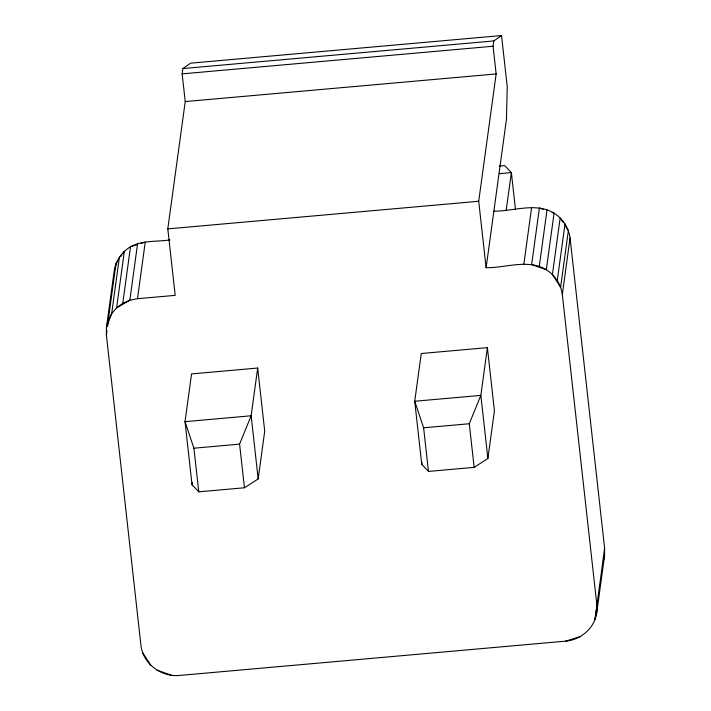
<?xml version="1.0" encoding="UTF-8"?>
<svg xmlns="http://www.w3.org/2000/svg" width="711" height="711" viewBox="0 0 711 711"><rect width="100%" height="100%" fill="white"/><g stroke="black" fill="none" stroke-linecap="round" stroke-linejoin="round"><path stroke-width="1.07" d="M493.861 211.158C513.618 211.354 535.712 202.111 554.073 213.14C562.694 218.65 568.773 227.769 570.071 237.963L604.608 548.217L604.563 555.691L596.813 612.278C594.876 627.76 581.091 639.864 565.76 641.135L179.43 675.45C161.299 677.263 142.929 663.727 140.929 645.304L106.392 335.041L106.437 327.567L114.187 270.989C115.609 260.91 121.803 251.952 130.513 246.761C142.556 240.131 156.864 241.864 170.018 239.927M596.813 612.278L596.858 604.803L562.321 294.55C561.015 284.356 554.936 275.237 546.324 269.718C527.962 258.697 505.868 267.94 486.111 267.745L478.716 201.266L496.154 73.944L493.07 46.242L493.798 40.945L501.539 35.55L507.227 86.68L506.463 119.208L486.111 267.745M115.324 268.989L115.982 263.728L117.777 261.07M119.421 257.062L111.671 313.64L106.437 327.567L108.232 320.314L115.982 263.728M106.392 335.041L106.988 330.695M107.583 326.34L108.774 317.63M108.232 320.314L111.671 313.64L116.595 307.89L122.754 303.348L130.513 246.761L136.823 244.771M137.587 243.651L129.837 300.229L116.595 307.89L124.354 251.303L123.154 253.08M122.754 303.348L129.837 300.229L137.49 298.709L145.24 242.122L141.036 243.446M137.49 298.709L175.199 295.358L167.796 228.88L185.233 101.566L182.149 73.864L182.878 68.558L190.619 63.163L501.539 35.55M192.05 484.822L185.02 421.659L191.561 373.915L257.684 368.04L264.714 431.204L258.173 478.947L244.442 487.773L198.769 491.825L192.05 484.822L192.343 482.653M257.684 368.04L251.143 415.784L258.173 478.947M421.756 464.416L414.726 401.262L421.268 353.518L487.39 347.643L494.421 410.798L487.879 458.542L474.148 467.367L428.475 471.42L421.756 464.416L422.05 462.248M487.39 347.643L480.849 395.387L487.879 458.542M506.259 209.878L511.369 172.586L504.65 165.574L499.22 166.063M523.82 264.394L531.57 207.816M539.285 266.349L547.035 209.763M557.273 280.427L565.023 223.849M562.321 294.55L570.071 237.963M604.608 548.217L595.018 619.53L596.36 609.736M603.284 560.872L604.563 555.691L603.817 557.682M244.442 487.773L239.58 444.144L251.143 415.784L185.02 421.659L193.907 448.206L198.769 491.825M474.148 467.367L469.287 423.747L480.849 395.387L414.726 401.262L423.614 427.8L428.475 471.42M120.763 256.627L121.963 254.858M565.76 641.135L580.487 636.505M182.878 68.558L493.798 40.945M182.149 73.864L493.07 46.242M185.233 101.566L496.154 73.944M499.246 173.662L511.369 172.586L515.493 209.612M167.796 228.88L478.716 201.266M193.907 448.206L239.58 444.144M423.614 427.8L469.287 423.747M543.32 209.336L539.409 207.959L531.659 264.545L546.324 269.718L554.073 213.14L552.118 212.447M156.927 670.126L171.591 675.308M563.103 222.454L560.17 217.913L552.42 274.499L560.624 287.226L568.373 230.64L565.449 226.098M142.627 652.618L150.83 665.354"/></g></svg>
